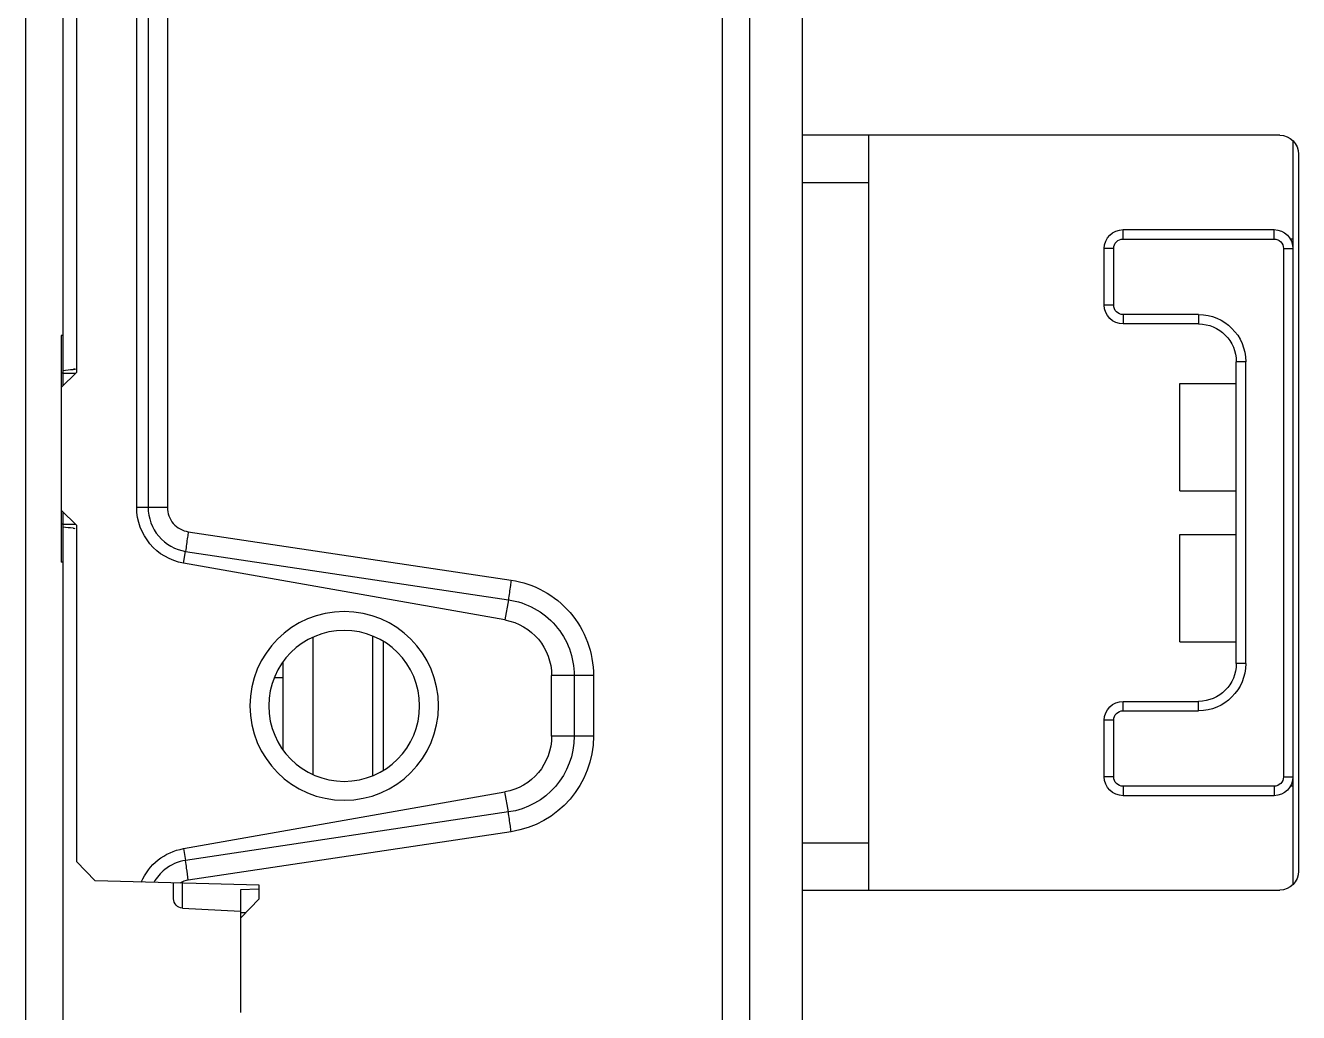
# Model space of a CAD drawing. Header units: millimetres. Extents: x 562 to 17351, y 2396 to 6995.
# Drawn here: x 16097.2 to 16164.7, y 4598.2 to 4650.5 of the extents above; entities that cross this region are included whole.
import ezdxf

# ---------------------------------------------------------------- set-up
doc = ezdxf.new("R2010")
doc.units = ezdxf.units.MM
doc.layers.add('02___PRT_ALL_AXES', color=7, linetype='Continuous')
doc.layers.add('BOARD_OUTLINE_00', color=7, linetype='Continuous')

# ---------------------------------------------------------------- blocks, each defined once
blk = doc.blocks.new('21211122')
at = {"color": 114, "linetype": 'Continuous', "true_color": 0x139b48}
for p, q in [((19734.90915109646, 3416.538242912395), (19734.90915109646, 4089.038242913515)), ((19708.90915109758, 3516.252385757015), (19708.90915109758, 3476.824100069675)), ((19709.60915109713, 3516.538242911995), (19734.90915109646, 3516.538242911995)), ((19731.40915109622, 3516.538242911995), (19731.40915109622, 3476.538242912155)), ((19708.60915109815, 3515.538242913015), (19708.60915109815, 3477.538242913675)), ((19734.90915109646, 3514.038242913275), (19731.40915109622, 3514.038242913275)), ((19717.90915109603, 3511.538242912015), (19709.90915109657, 3511.538242912015)), ((19709.90915109657, 3511.038242913795), (19709.90915109657, 3511.538242912015)), ((19717.90915109603, 3511.038242913795), (19717.90915109603, 3511.538242912015)), ((19708.90915109758, 3511.038242913795), (19709.04313142399, 3511.038242913795)), ((19717.90915109603, 3511.038242913795), (19709.90915109657, 3511.038242913795)), ((19709.40915109581, 3510.538242913035), (19708.90915109758, 3510.538242913035)), ((19709.40915109581, 3510.538242913035), (19709.40915109581, 3482.538242913655)), ((19718.40915109678, 3510.538242913035), (19718.90915109755, 3510.538242913035)), ((19718.40915109678, 3507.538242913555), (19718.40915109678, 3510.538242913035)), ((19718.90915109755, 3507.538242913555), (19718.90915109755, 3510.538242913035)), ((19718.40915109678, 3507.538242913555), (19718.90915109755, 3507.538242913555)), ((19713.90915109757, 3507.038242912795), (19717.90915109603, 3507.038242912795)), ((19713.90915109757, 3507.038242912795), (19713.90915109757, 3506.538242912035)), ((19717.90915109603, 3507.038242912795), (19717.90915109603, 3506.538242912035)), ((19713.90915109757, 3506.538242912035), (19717.90915109603, 3506.538242912035)), ((19711.4091510963, 3504.538242914075), (19711.90915109707, 3504.538242914075)), ((19711.4091510963, 3488.538242912615), (19711.4091510963, 3504.538242914075)), ((19711.90915109707, 3488.538242912615), (19711.90915109707, 3504.538242914075)), ((19711.4091510963, 3488.538242912615), (19711.90915109707, 3488.538242912615)), ((19717.90915109603, 3486.538242912115), (19713.90915109757, 3486.538242912115)), ((19713.90915109757, 3486.038242913895), (19713.90915109757, 3486.538242912115)), ((19717.90915109603, 3486.038242913895), (19717.90915109603, 3486.538242912115)), ((19717.90915109603, 3486.038242913895), (19713.90915109757, 3486.038242913895)), ((19718.40915109678, 3485.538242913135), (19718.90915109755, 3485.538242913135)), ((19718.40915109678, 3482.538242913655), (19718.40915109678, 3485.538242913135)), ((19718.90915109755, 3482.538242913655), (19718.90915109755, 3485.538242913135)), ((19709.40915109581, 3482.538242913655), (19708.90915109758, 3482.538242913655)), ((19718.40915109678, 3482.538242913655), (19718.90915109755, 3482.538242913655)), ((19708.90915109758, 3482.038242912895), (19709.04313142145, 3482.038242912895)), ((19709.90915109657, 3482.038242912895), (19717.90915109603, 3482.038242912895)), ((19709.90915109657, 3482.038242912895), (19709.90915109657, 3481.538242912135)), ((19717.90915109603, 3482.038242912895), (19717.90915109603, 3481.538242912135)), ((19709.90915109657, 3481.538242912135), (19717.90915109603, 3481.538242912135)), ((19734.90915109646, 3479.038242913415), (19731.40915109622, 3479.038242913415)), ((19734.90915109646, 3476.538242912155), (19709.60915109713, 3476.538242912155))]:
    blk.add_line(p, q, dxfattribs=at)
for centre, radius, start, end in [((19709.60915109713, 3515.538242913015), 0.9999999989799999, 90, 180), ((19709.90915109657, 3510.538242913035), 0.9999999989799999, 90, 180), ((19717.90915109603, 3510.538242913035), 0.9999999989799999, 0, 90), ((19709.90915109657, 3510.538242913035), 0.50000000076, 90, 180), ((19717.90915109603, 3510.538242913035), 0.50000000076, 0, 90), ((19717.90915109603, 3507.538242913555), 0.9999999989799999, 270, 0), ((19717.90915109603, 3507.538242913555), 0.50000000076, 270, 0), ((19713.90915109757, 3504.538242914075), 2.50000000126, 90, 180), ((19713.90915109757, 3504.538242914075), 2.0000000005, 90, 180), ((19713.90915109757, 3488.538242912615), 2.50000000126, 180, 270), ((19713.90915109757, 3488.538242912615), 2.0000000005, 180, 270), ((19717.90915109603, 3485.538242913135), 0.9999999989799999, 0, 90), ((19717.90915109603, 3485.538242913135), 0.50000000076, 0, 90), ((19709.90915109657, 3482.538242913655), 0.9999999989799999, 180, 270), ((19709.90915109657, 3482.538242913655), 0.50000000076, 180, 270), ((19717.90915109603, 3482.538242913655), 0.9999999989799999, 270, 0), ((19717.90915109603, 3482.538242913655), 0.50000000076, 270, 0), ((19709.60915109713, 3477.538242913675), 0.9999999989799999, 180, 270)]:
    blk.add_arc(centre, radius, start, end, dxfattribs=at)
at = {"layer": '02___PRT_ALL_AXES', "color": 114, "linetype": 'Continuous', "true_color": 0x139b48}
for p, q in [((19714.90915109654, 3503.378242912515), (19711.90915109707, 3503.378242912515)), ((19714.90915109654, 3497.698276190175), (19714.90915109654, 3503.378209635975)), ((19714.90915109654, 3497.698242913635), (19711.90915109707, 3497.698242913635)), ((19714.90915109654, 3495.378242913055), (19711.90915109707, 3495.378242913055)), ((19714.90915109654, 3489.698276190715), (19714.90915109654, 3495.378209636515)), ((19714.90915109654, 3489.698242914175), (19711.90915109707, 3489.698242914175))]:
    blk.add_line(p, q, dxfattribs=at)
blk = doc.blocks.new('*U176')
blk.add_blockref('21211122', (-19719.90915109653, -3758.288242912425))
blk = doc.blocks.new('*U177')
at = {"color": 0, "linetype": 'ByBlock', "lineweight": -2, "transparency": 16777216}
blk.add_blockref('*U176', (4.133182947122317e-14, 675), dxfattribs=at)
blk = doc.blocks.new('212121212')
at = {"color": 7, "linetype": 'Continuous'}
for p, q in [((19388.46724527314, 3830.35879030796), (19388.46724527314, 3492.85879030804)), ((19350.06724527369, 3494.27385847104), (19350.06724527369, 3828.94372214242)), ((19351.52798377207, 3658.66058882824), (19351.52797985285, 3507.35099095782)), ((19386.46724527517, 3580.58379030854), (19386.46724527517, 3649.60629030746)), ((19380.94212096349, 3622.41896864716), (19380.94212096349, 3574.1260892006)), ((19381.96351571268, 3622.40114013316), (19381.96351571268, 3574.1260892006)), ((19382.56724527483, 3574.1260892006), (19382.56724527483, 3622.39060199574)), ((19385.76724527309, 3621.33474578894), (19385.76724527309, 3581.28379030808)), ((19386.46724527517, 3583.23379030698), (19386.56724527329, 3583.23379030698)), ((19386.56724527329, 3583.23379030698), (19386.56724527329, 3571.23379030652)), ((19386.56724527329, 3580.48379030788), (19385.76724527309, 3581.28379030808)), ((19386.46724527517, 3581.23379030648), (19386.56724527329, 3581.23379030648)), ((19380.94212096349, 3574.1260892006), (19382.56724527483, 3574.1260892006)), ((19386.56724527329, 3573.98379030816), (19385.76724527309, 3573.18379030796)), ((19386.46724527517, 3504.86129030604), (19386.46724527517, 3573.8837903075)), ((19385.76724527309, 3573.18379030796), (19385.76724527309, 3555.3627937453)), ((19386.46724527517, 3573.23379030702), (19386.56724527329, 3573.23379030702)), ((19379.83339545933, 3572.83936177914), (19362.71366060311, 3570.27590234422)), ((19379.97831174049, 3571.79481541764), (19362.85857688681, 3569.23135598272)), ((19380.08818980624, 3571.17166594258), (19379.97831174049, 3571.79481541764)), ((19363.04630074048, 3568.1667210965), (19380.08818980624, 3571.17166594258)), ((19386.46724527517, 3571.23379030652), (19386.56724527329, 3571.23379030652)), ((19362.85857688681, 3569.23135598272), (19363.04630074048, 3568.1667210965)), ((19369.49864684769, 3567.02547293704), (19369.49864684769, 3560.1921178433)), ((19370.06724527361, 3567.31064628592), (19370.06724527361, 3559.9069267195)), ((19373.21724527535, 3559.97162335922), (19373.21724527535, 3567.24594815776)), ((19374.81724527321, 3565.9343512661), (19374.81724527321, 3561.28325319722)), ((19358.35053958591, 3565.21229783848), (19360.56724527441, 3565.21229783848)), ((19358.35053958591, 3565.21229783848), (19358.35053958591, 3562.00528277678)), ((19359.37193433509, 3565.21229783848), (19359.37193433509, 3562.00528277678)), ((19360.56724527441, 3562.00528277678), (19360.56724527441, 3565.21229783848)), ((19375.27130240676, 3565.10745697374), (19374.81724527321, 3565.10745697374)), ((19358.35053958591, 3562.00528277678), (19360.56724527441, 3562.00528277678)), ((19362.85857688681, 3557.98622463), (19363.04630074048, 3559.05085951622)), ((19380.08818980624, 3556.04591467268), (19363.04630074048, 3559.05085951622)), ((19362.85857688681, 3557.98622463), (19379.97831174049, 3555.42276519762)), ((19362.71366060311, 3556.94167827104), (19379.83339545933, 3554.37821883612)), ((19380.08818980624, 3556.04591467268), (19379.97831174049, 3555.42276519762)), ((19384.76758794806, 3554.33661679842), (19385.76724527309, 3555.3627937453)), ((19376.06724527511, 3554.10879030716), (19384.76758794806, 3554.33661679842)), ((19376.06724527511, 3553.38497622774), (19376.06724527511, 3554.10879030716)), ((19380.14341325179, 3552.88792294194), (19380.14341325179, 3554.21552852142)), ((19380.6172452734, 3553.38723770912), (19380.6172452734, 3554.22793625124)), ((19377.06690260016, 3552.35879928086), (19376.06724527511, 3553.38497622774)), ((19377.06724527409, 3553.858138885681), (19377.06724527409, 3552.35879030704)), ((19377.06724527409, 3552.6586841421), (19376.76721463717, 3552.66643757846)), ((19380.14341325179, 3552.88792294194), (19377.06368957127, 3552.72652146388)), ((19377.06724527409, 3552.35844751372), (19377.06724527409, 3547.35913310038))]:
    blk.add_line(p, q, dxfattribs=at)
for radius in [4.99999999998, 4.000000001]:
    blk.add_circle((19371.56724527336, 3563.60879030636), radius, dxfattribs=at)
for centre, radius, start, end in [((19379.56724527535, 3574.1260892006), 2.99999999948, 280.0000000000564, 0), ((19363.56724527389, 3565.21229783848), 2.99999999948, 100.0000000000564, 180), ((19363.47115735837, 3562.00602410118), 5.12065173226, 180.0082948426833, 261.4930814102482), ((19363.43222849541, 3562.00583923998), 4.060318663699999, 180.0078523934548, 261.8779868017278), ((19363.56724527389, 3562.00528277678), 2.99999999948, 180, 259.9999999999436), ((19379.56724527535, 3553.09149141466), 2.99999999948, 23.18621500240042, 79.99999999994357), ((19346.84619899546, 3559.55665548456), 33.38900932802, 352.159768973911, 352.8879651322976), ((19326.02070023252, 3562.43481821184), 54.412452262, 351.485172009299, 352.1487893158902), ((19380.11724527517, 3553.38723770912), 0.50000000076, 273.0000000000056, 0)]:
    blk.add_arc(centre, radius, start, end, dxfattribs=at)
for points, knots in [([(19380.94212096349, 3574.1260892006), (19380.94211640927, 3573.82426297926), (19380.71638043199, 3573.1998110684), (19380.13217719857, 3572.8841261016), (19379.83339545933, 3572.83936177914)], [0, 0, 0, 0, 0.4997596887, 1, 1, 1, 1]), ([(19381.96351571268, 3574.1260892006), (19381.96351428011, 3573.58258787206), (19381.56076637593, 3572.45868754176), (19380.51543048337, 3571.88166020966), (19379.97831174049, 3571.79481541764)], [0, 0, 0, 0, 0.4997274124, 1, 1, 1, 1]), ([(19379.83339545933, 3572.83936177914), (19379.84774471436, 3572.7434664007), (19379.89882140417, 3572.39567872696), (19379.94713870404, 3572.04745792226), (19379.97831174049, 3571.79481541764)], [0, 0, 0, 0, 0.2758381036, 1, 1, 1, 1]), ([(19362.71366060311, 3570.27590234422), (19362.11617355832, 3570.1863567829), (19360.94317340241, 3569.79040067616), (19359.5091787012, 3568.62406478684), (19358.56841937367, 3567.0336786204), (19358.35057294627, 3565.81588347916), (19358.35053958591, 3565.21229783848)], [0, 0, 0, 0, 0.25019799, 0.5001838411999999, 0.7500398218000001, 1, 1, 1, 1]), ([(19362.71366060311, 3570.27590234422), (19362.72800985814, 3570.18000696578), (19362.77908654795, 3569.83221929204), (19362.82740384782, 3569.48399848988), (19362.85857688681, 3569.23135598272)], [0, 0, 0, 0, 0.2758381038, 1, 1, 1, 1]), ([(19362.85857707477, 3569.23135491084), (19362.38217224654, 3569.16322068338), (19361.44570625561, 3568.85327671602), (19360.29923347109, 3567.92879646694), (19359.54637384143, 3566.66347004408), (19359.37196229287, 3565.69318121758), (19359.37193430715, 3565.21229783848)], [0, 0, 0, 0, 0.2501742493, 0.500152585, 0.7500175603, 1, 1, 1, 1]), ([(19362.71366060311, 3556.94167827104), (19362.72800985814, 3557.03757364694), (19362.77908654795, 3557.38536132068), (19362.82740384782, 3557.733582125381), (19362.85857688681, 3557.98622463)], [0, 0, 0, 0, 0.2758381036, 1, 1, 1, 1])]:
    blk.add_open_spline(points, degree=3, knots=knots, dxfattribs=at)
for points in [[(19379.97831174049, 3555.42276519762), (19380.37208922573, 3555.35912168254), (19380.76070937052, 3555.18732644574), (19381.07278007733, 3554.93888514938)], [(19381.07278007733, 3554.93888514938), (19381.30728120599, 3554.752197443), (19381.50911008097, 3554.51597311738), (19381.65682353206, 3554.2551593591)], [(19379.83339545933, 3554.37821883612), (19379.9926021234, 3554.35438044844), (19380.14990171482, 3554.2995894201), (19380.28946223834, 3554.21935294862)]]:
    blk.add_open_spline(points, degree=3, dxfattribs=at)
at = {"layer": '02___PRT_ALL_AXES', "color": 7, "linetype": 'Continuous'}
for p, q in [((19385.93783575233, 3581.44158119138), (19385.7664614164, 3581.46497828454)), ((19386.46724527517, 3581.23379030648), (19385.81724527469, 3581.23379030648)), ((19386.46724527517, 3573.23379030702), (19385.81724527469, 3573.23379030702)), ((19376.08498904964, 3553.89309144976), (19377.06724527409, 3553.858790306781))]:
    blk.add_line(p, q, dxfattribs=at)
for centre, radius, start, end in [((19386.12206217332, 3583.4107318962), 1.97774969956, 262.2618898968219, 264.655177608783), ((19386.12254554547, 3571.05233941466), 1.98228442506, 95.34659223279228, 97.82205906367817), ((19386.12206685707, 3571.05681124722), 1.9777874465, 95.34485639904277, 97.73953091389478)]:
    blk.add_arc(centre, radius, start, end, dxfattribs=at)
for centre, start_param, end_param in [((19383.37546451437, 3579.48379030636), 7.4450767674, 7.518184407100001), ((19383.37546451437, 3574.98379030714), -1.2349990999, -1.1618914603)]:
    blk.add_ellipse(centre, major_axis=(7.776025380099999, 0), ratio=0.2666665844, start_param=start_param, end_param=end_param, dxfattribs=at)
at = {"layer": 'BOARD_OUTLINE_00', "color": 3, "linetype": 'Continuous', "const_width": 0.05592246626}
blk.add_lwpolyline([(19374.81724527321, 3561.28325319722), (19374.81724527321, 3565.9343512661)], dxfattribs=at)
blk = doc.blocks.new('*U181')
blk.add_blockref('212121212', (-19368.76724527392, -3665.35879031362))
blk = doc.blocks.new('*U182')
at = {"color": 0, "linetype": 'ByBlock', "lineweight": -2, "transparency": 16777216}
blk.add_blockref('*U181', (4.133182947122317e-14, 675), dxfattribs=at)

msp = doc.modelspace()

# ---------------------------------------------------------------- block references
at = {"xscale": -1}
for name, p in [('*U182', (16116.92949595965, 4041.226413171199)), ('*U177', (16153.43080567938, 4211.466967274361))]:
    msp.add_blockref(name, p, dxfattribs=at)

doc.saveas('drawing.dxf')
